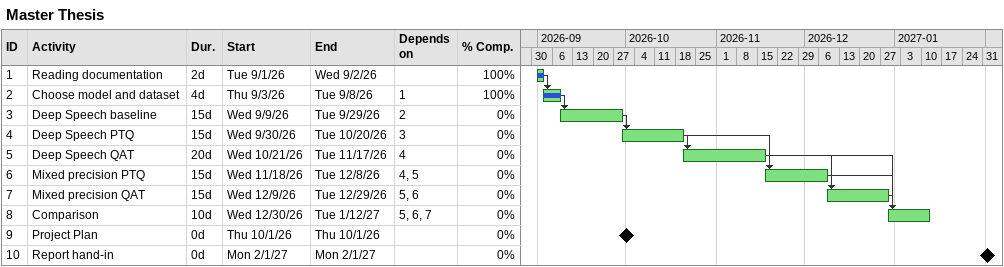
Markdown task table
Master Thesis

| ID | Task | Duration | Start | Finish | Predecessors | % complete |
|---|---|---|---|---|---|---|
| 1 | Reading documentation | 2d | 2026-09-01 | 2026-09-02 |  | 100 |
| 2 | Choose model and dataset | 4d | 2026-09-03 | 2026-09-08 | 1 | 100 |
| 3 | Deep Speech baseline | 15d | 2026-09-09 | 2026-09-29 | 2 | 0 |
| 4 | Deep Speech PTQ | 15d | 2026-09-30 | 2026-10-20 | 3 | 0 |
| 5 | Deep Speech QAT | 20d | 2026-10-21 | 2026-11-17 | 4 | 0 |
| 6 | Mixed precision PTQ | 15d | 2026-11-18 | 2026-12-08 | 4, 5 | 0 |
| 7 | Mixed precision QAT | 15d | 2026-12-09 | 2026-12-29 | 5, 6 | 0 |
| 8 | Comparison | 10d | 2026-12-30 | 2027-01-12 | 5, 6, 7 | 0 |
| 9 | Project Plan | 0d | 2026-10-01 | 2026-10-01 |  | 0 |
| 10 | Report hand-in | 0d | 2027-02-01 | 2027-02-01 |  | 0 |
